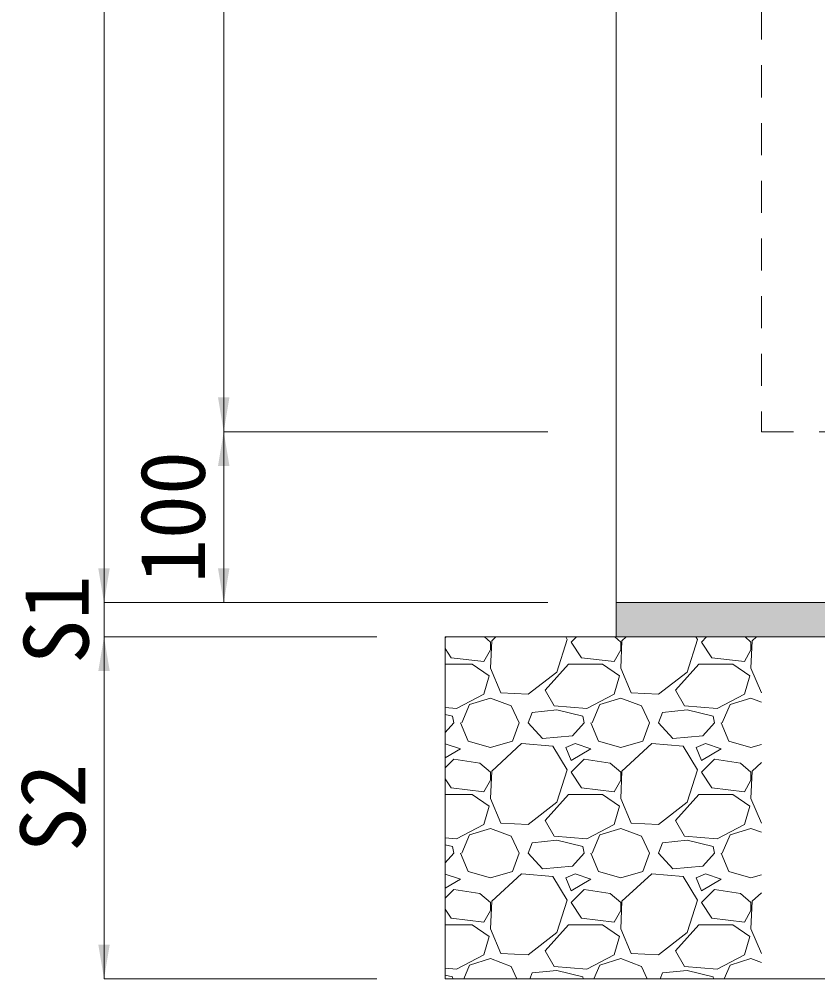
# Model space of a CAD drawing. Units: millimetres at full size; details may follow other scales. Extents: x 87398 to 114821, y -118528 to -105583.
# Drawn here: x 99098 to 99565, y -109270 to -108708 of the extents above; entities that cross this region are included whole.
import ezdxf
from ezdxf.enums import TextEntityAlignment as Align

# ---------------------------------------------------------------- set-up
doc = ezdxf.new("R2010")
doc.units = ezdxf.units.MM
doc.header["$LTSCALE"] = 25
doc.linetypes.add('USER3', pattern=[1.35, 0.75, -0.6])
for name, color, linetype, lineweight in [('ハッチング', 7, 'Continuous', 5), ('基礎', 3, 'Continuous', 13), ('寸法線', 7, 'Continuous', 13), ('本体', 2, 'Continuous', 9)]:
    doc.layers.add(name, color=color, linetype=linetype, lineweight=lineweight)
doc.styles.add('ＭＳ ゴシック', font='')
doc.styles.get('ＭＳ ゴシック').set_extended_font_data('MS Gothic')

# ---------------------------------------------------------------- blocks, each defined once
blk = doc.blocks.new('filled_arrow')
at = {"color": 0, "linetype": 'Continuous', "lineweight": -2}
blk.add_solid([(7.5, 1.25), (0, 0), (7.5, -1.25)], dxfattribs=at)

msp = doc.modelspace()

# ---------------------------------------------------------------- hatches: boundary and pattern name
at = {"layer": 'ハッチング'}
msp.add_hatch(color=256, dxfattribs=at).paths.add_polyline_path([(99916.7, -109069.55), (99916.7, -109049.55), (99446.7, -109049.55), (99446.7, -109069.55)])

# ---------------------------------------------------------------- linework, layer by layer
for p, q in [((99347.19, -109069.55), (99346.7, -109070.04)), ((99373.11, -109072.59), (99369.64, -109069.55)), ((99373.87, -109071.82), (99373.11, -109087.83)), ((99376.36, -109069.55), (99373.87, -109071.82)), ((99411.97, -109090.11), (99418.07, -109071.06)), ((99418.07, -109071.06), (99417.14, -109069.55)), ((99423.39, -109069.55), (99420.35, -109072.59)), ((99449.31, -109072.59), (99445.84, -109069.55)), ((99450.07, -109071.82), (99449.31, -109087.83)), ((99452.56, -109069.55), (99450.07, -109071.82)), ((99488.17, -109090.11), (99494.27, -109071.06)), ((99494.27, -109071.06), (99493.34, -109069.55)), ((99499.59, -109069.55), (99496.55, -109072.59)), ((99525.51, -109072.59), (99522.04, -109069.55)), ((99526.27, -109071.82), (99525.51, -109087.83)), ((99528.76, -109069.55), (99526.27, -109071.82)), ((99346.7, -109076.41), (99350.25, -109081.73)), ((99369.3, -109084.02), (99373.11, -109077.16)), ((99373.11, -109077.16), (99373.11, -109072.59)), ((99420.35, -109072.59), (99426.45, -109081.73)), ((99445.5, -109084.02), (99449.31, -109077.16)), ((99449.31, -109077.16), (99449.31, -109072.59)), ((99496.55, -109072.59), (99502.65, -109081.73)), ((99521.7, -109084.02), (99525.51, -109077.16)), ((99525.51, -109077.16), (99525.51, -109072.59)), ((99350.25, -109081.73), (99369.3, -109084.02)), ((99426.45, -109081.73), (99445.5, -109084.02)), ((99502.65, -109081.73), (99521.7, -109084.02)), ((99346.7, -109085.54), (99362.44, -109085.54)), ((99362.44, -109085.54), (99372.35, -109092.4)), ((99373.11, -109087.83), (99379.2, -109102.3)), ((99405.11, -109100.78), (99418.83, -109085.54)), ((99418.83, -109085.54), (99438.64, -109085.54)), ((99438.64, -109085.54), (99448.55, -109092.4)), ((99449.31, -109087.83), (99455.4, -109102.3)), ((99481.31, -109100.78), (99495.03, -109085.54)), ((99495.03, -109085.54), (99514.84, -109085.54)), ((99514.84, -109085.54), (99524.75, -109092.4)), ((99525.51, -109087.83), (99531.6, -109102.3)), ((99372.35, -109092.4), (99369.3, -109103.07)), ((99395.21, -109103.07), (99411.97, -109090.11)), ((99448.55, -109092.4), (99445.5, -109103.07)), ((99471.41, -109103.07), (99488.17, -109090.11)), ((99524.75, -109092.4), (99521.7, -109103.07)), ((99369.3, -109103.07), (99353.3, -109111.45)), ((99360.92, -109109.16), (99373.11, -109105.35)), ((99373.11, -109105.35), (99385.3, -109109.92)), ((99379.2, -109102.3), (99395.21, -109103.07)), ((99410.45, -109109.92), (99405.11, -109100.78)), ((99445.5, -109103.07), (99429.5, -109111.45)), ((99437.12, -109109.16), (99449.31, -109105.35)), ((99449.31, -109105.35), (99461.5, -109109.92)), ((99455.4, -109102.3), (99471.41, -109103.07)), ((99486.65, -109109.92), (99481.31, -109100.78)), ((99521.7, -109103.07), (99505.7, -109111.45)), ((99513.32, -109109.16), (99525.51, -109105.35)), ((99525.51, -109105.35), (99531.7, -109107.67)), ((99531.6, -109102.3), (99531.7, -109102.31)), ((99353.3, -109111.45), (99346.7, -109110.92)), ((99356.34, -109119.83), (99360.92, -109109.16)), ((99385.3, -109109.92), (99389.87, -109119.83)), ((99429.5, -109111.45), (99410.45, -109109.92)), ((99432.54, -109119.83), (99437.12, -109109.16)), ((99461.5, -109109.92), (99466.07, -109119.83)), ((99505.7, -109111.45), (99486.65, -109109.92)), ((99508.74, -109119.83), (99513.32, -109109.16)), ((99351.01, -109116.02), (99346.7, -109114.94)), ((99351.77, -109119.83), (99351.01, -109116.02)), ((99395.21, -109119.83), (99397.49, -109113.73)), ((99411.97, -109112.21), (99397.49, -109113.73)), ((99427.21, -109116.02), (99411.97, -109112.21)), ((99427.97, -109119.83), (99427.21, -109116.02)), ((99471.41, -109119.83), (99473.69, -109113.73)), ((99488.17, -109112.21), (99473.69, -109113.73)), ((99503.41, -109116.02), (99488.17, -109112.21)), ((99504.17, -109119.83), (99503.41, -109116.02)), ((99351.77, -109119.83), (99346.7, -109125.47)), ((99355.58, -109119.83), (99360.15, -109130.5)), ((99386.06, -109130.5), (99389.87, -109119.83)), ((99403.59, -109128.97), (99395.21, -109119.83)), ((99427.97, -109119.83), (99421.11, -109127.45)), ((99431.78, -109119.83), (99436.35, -109130.5)), ((99462.26, -109130.5), (99466.07, -109119.83)), ((99479.79, -109128.97), (99471.41, -109119.83)), ((99504.17, -109119.83), (99497.31, -109127.45)), ((99507.98, -109119.83), (99512.55, -109130.5)), ((99421.11, -109127.45), (99403.59, -109128.97)), ((99497.31, -109127.45), (99479.79, -109128.97)), ((99355.58, -109135.07), (99346.7, -109132.11)), ((99360.15, -109130.5), (99373.11, -109134.31)), ((99373.11, -109134.31), (99386.06, -109130.5)), ((99391.39, -109132.02), (99373.87, -109148.02)), ((99409.68, -109133.55), (99391.4, -109132.02)), ((99418.07, -109147.26), (99409.68, -109133.55)), ((99422.64, -109132.02), (99417.3, -109134.31)), ((99431.78, -109135.07), (99422.64, -109132.02)), ((99436.35, -109130.5), (99449.31, -109134.31)), ((99449.31, -109134.31), (99462.26, -109130.5)), ((99467.59, -109132.02), (99450.07, -109148.02)), ((99485.88, -109133.55), (99467.6, -109132.02)), ((99494.27, -109147.26), (99485.88, -109133.55)), ((99498.84, -109132.02), (99493.5, -109134.31)), ((99507.98, -109135.07), (99498.84, -109132.02)), ((99512.55, -109130.5), (99525.51, -109134.31)), ((99525.51, -109134.31), (99531.7, -109132.49)), ((99346.7, -109140.4), (99355.58, -109135.07)), ((99417.3, -109134.31), (99420.35, -109141.93)), ((99420.35, -109141.93), (99431.78, -109135.07)), ((99493.5, -109134.31), (99496.55, -109141.93)), ((99496.55, -109141.93), (99507.98, -109135.07)), ((99351.77, -109141.17), (99346.7, -109146.24)), ((99367.01, -109143.45), (99351.77, -109141.17)), ((99373.11, -109148.79), (99367.01, -109143.45)), ((99427.97, -109141.17), (99420.35, -109148.79)), ((99443.21, -109143.45), (99427.97, -109141.17)), ((99449.31, -109148.79), (99443.21, -109143.45)), ((99504.17, -109141.17), (99496.55, -109148.79)), ((99519.41, -109143.45), (99504.17, -109141.17)), ((99525.51, -109148.79), (99519.41, -109143.45)), ((99531.7, -109143.07), (99526.27, -109148.02)), ((99373.87, -109148.02), (99373.11, -109164.03)), ((99373.11, -109153.36), (99373.11, -109148.79)), ((99411.97, -109166.31), (99418.07, -109147.26)), ((99420.35, -109148.79), (99426.45, -109157.93)), ((99450.07, -109148.02), (99449.31, -109164.03)), ((99449.31, -109153.36), (99449.31, -109148.79)), ((99488.17, -109166.31), (99494.27, -109147.26)), ((99496.55, -109148.79), (99502.65, -109157.93)), ((99526.27, -109148.02), (99525.51, -109164.03)), ((99525.51, -109153.36), (99525.51, -109148.79)), ((99346.7, -109152.61), (99350.25, -109157.93)), ((99369.3, -109160.22), (99373.11, -109153.36)), ((99445.5, -109160.22), (99449.31, -109153.36)), ((99521.7, -109160.22), (99525.51, -109153.36)), ((99346.7, -109161.74), (99362.44, -109161.74)), ((99350.25, -109157.93), (99369.3, -109160.22)), ((99362.44, -109161.74), (99372.35, -109168.6)), ((99405.11, -109176.98), (99418.83, -109161.74)), ((99418.83, -109161.74), (99438.64, -109161.74)), ((99426.45, -109157.93), (99445.5, -109160.22)), ((99438.64, -109161.74), (99448.55, -109168.6)), ((99481.31, -109176.98), (99495.03, -109161.74)), ((99495.03, -109161.74), (99514.84, -109161.74)), ((99502.65, -109157.93), (99521.7, -109160.22)), ((99514.84, -109161.74), (99524.75, -109168.6)), ((99373.11, -109164.03), (99379.2, -109178.5)), ((99395.21, -109179.27), (99411.97, -109166.31)), ((99449.31, -109164.03), (99455.4, -109178.5)), ((99471.41, -109179.27), (99488.17, -109166.31)), ((99525.51, -109164.03), (99531.6, -109178.5)), ((99372.35, -109168.6), (99369.3, -109179.27)), ((99448.55, -109168.6), (99445.5, -109179.27)), ((99524.75, -109168.6), (99521.7, -109179.27)), ((99379.2, -109178.5), (99395.21, -109179.27)), ((99410.45, -109186.12), (99405.11, -109176.98)), ((99455.4, -109178.5), (99471.41, -109179.27)), ((99486.65, -109186.12), (99481.31, -109176.98)), ((99531.6, -109178.5), (99531.7, -109178.51)), ((99369.3, -109179.27), (99353.3, -109187.65)), ((99360.92, -109185.36), (99373.11, -109181.55)), ((99373.11, -109181.55), (99385.3, -109186.12)), ((99445.5, -109179.27), (99429.5, -109187.65)), ((99437.12, -109185.36), (99449.31, -109181.55)), ((99449.31, -109181.55), (99461.5, -109186.12)), ((99521.7, -109179.27), (99505.7, -109187.65)), ((99513.32, -109185.36), (99525.51, -109181.55)), ((99525.51, -109181.55), (99531.7, -109183.87)), ((99353.3, -109187.65), (99346.7, -109187.12)), ((99356.34, -109196.03), (99360.92, -109185.36)), ((99385.3, -109186.12), (99389.87, -109196.03)), ((99395.21, -109196.03), (99397.49, -109189.93)), ((99411.97, -109188.41), (99397.49, -109189.93)), ((99429.5, -109187.65), (99410.45, -109186.12)), ((99427.21, -109192.22), (99411.97, -109188.41)), ((99432.54, -109196.03), (99437.12, -109185.36)), ((99461.5, -109186.12), (99466.07, -109196.03)), ((99471.41, -109196.03), (99473.69, -109189.93)), ((99488.17, -109188.41), (99473.69, -109189.93)), ((99505.7, -109187.65), (99486.65, -109186.12)), ((99503.41, -109192.22), (99488.17, -109188.41)), ((99508.74, -109196.03), (99513.32, -109185.36)), ((99351.01, -109192.22), (99346.7, -109191.14)), ((99351.77, -109196.03), (99351.01, -109192.22)), ((99427.97, -109196.03), (99427.21, -109192.22)), ((99504.17, -109196.03), (99503.41, -109192.22)), ((99351.77, -109196.03), (99346.7, -109201.67)), ((99355.58, -109196.03), (99360.15, -109206.7)), ((99386.06, -109206.7), (99389.87, -109196.03)), ((99403.59, -109205.17), (99395.21, -109196.03)), ((99427.97, -109196.03), (99421.11, -109203.65)), ((99431.78, -109196.03), (99436.35, -109206.7)), ((99462.26, -109206.7), (99466.07, -109196.03)), ((99479.79, -109205.17), (99471.41, -109196.03)), ((99504.17, -109196.03), (99497.31, -109203.65)), ((99507.98, -109196.03), (99512.55, -109206.7)), ((99360.15, -109206.7), (99373.11, -109210.51)), ((99373.11, -109210.51), (99386.06, -109206.7)), ((99421.11, -109203.65), (99403.59, -109205.17)), ((99436.35, -109206.7), (99449.31, -109210.51)), ((99449.31, -109210.51), (99462.26, -109206.7)), ((99497.31, -109203.65), (99479.79, -109205.17)), ((99512.55, -109206.7), (99525.51, -109210.51)), ((99355.58, -109211.27), (99346.7, -109208.31)), ((99346.7, -109216.6), (99355.58, -109211.27)), ((99391.39, -109208.22), (99373.87, -109224.22)), ((99409.68, -109209.75), (99391.4, -109208.22)), ((99418.07, -109223.46), (99409.68, -109209.75)), ((99422.64, -109208.22), (99417.3, -109210.51)), ((99417.3, -109210.51), (99420.35, -109218.13)), ((99420.35, -109218.13), (99431.78, -109211.27)), ((99431.78, -109211.27), (99422.64, -109208.22)), ((99467.59, -109208.22), (99450.07, -109224.22)), ((99485.88, -109209.75), (99467.6, -109208.22)), ((99494.27, -109223.46), (99485.88, -109209.75)), ((99498.84, -109208.22), (99493.5, -109210.51)), ((99493.5, -109210.51), (99496.55, -109218.13)), ((99496.55, -109218.13), (99507.98, -109211.27)), ((99507.98, -109211.27), (99498.84, -109208.22)), ((99525.51, -109210.51), (99531.7, -109208.69)), ((99351.77, -109217.37), (99346.7, -109222.44)), ((99367.01, -109219.65), (99351.77, -109217.37)), ((99427.97, -109217.37), (99420.35, -109224.99)), ((99443.21, -109219.65), (99427.97, -109217.37)), ((99504.17, -109217.37), (99496.55, -109224.99)), ((99519.41, -109219.65), (99504.17, -109217.37)), ((99373.11, -109224.99), (99367.01, -109219.65)), ((99411.97, -109242.51), (99418.07, -109223.46)), ((99449.31, -109224.99), (99443.21, -109219.65)), ((99488.17, -109242.51), (99494.27, -109223.46)), ((99525.51, -109224.99), (99519.41, -109219.65)), ((99531.7, -109219.27), (99526.27, -109224.22)), ((99346.7, -109228.81), (99350.25, -109234.13)), ((99373.87, -109224.22), (99373.11, -109240.23)), ((99373.11, -109229.56), (99373.11, -109224.99)), ((99420.35, -109224.99), (99426.45, -109234.13)), ((99450.07, -109224.22), (99449.31, -109240.23)), ((99449.31, -109229.56), (99449.31, -109224.99)), ((99496.55, -109224.99), (99502.65, -109234.13)), ((99526.27, -109224.22), (99525.51, -109240.23)), ((99525.51, -109229.56), (99525.51, -109224.99)), ((99350.25, -109234.13), (99369.3, -109236.42)), ((99369.3, -109236.42), (99373.11, -109229.56)), ((99426.45, -109234.13), (99445.5, -109236.42)), ((99445.5, -109236.42), (99449.31, -109229.56)), ((99502.65, -109234.13), (99521.7, -109236.42)), ((99521.7, -109236.42), (99525.51, -109229.56)), ((99346.7, -109237.94), (99362.44, -109237.94)), ((99362.44, -109237.94), (99372.35, -109244.8)), ((99373.11, -109240.23), (99379.2, -109254.7)), ((99405.11, -109253.18), (99418.83, -109237.94)), ((99418.83, -109237.94), (99438.64, -109237.94)), ((99438.64, -109237.94), (99448.55, -109244.8)), ((99449.31, -109240.23), (99455.4, -109254.7)), ((99481.31, -109253.18), (99495.03, -109237.94)), ((99495.03, -109237.94), (99514.84, -109237.94)), ((99514.84, -109237.94), (99524.75, -109244.8)), ((99525.51, -109240.23), (99531.6, -109254.7)), ((99372.35, -109244.8), (99369.3, -109255.47)), ((99395.21, -109255.47), (99411.97, -109242.51)), ((99448.55, -109244.8), (99445.5, -109255.47)), ((99471.41, -109255.47), (99488.17, -109242.51)), ((99524.75, -109244.8), (99521.7, -109255.47)), ((99369.3, -109255.47), (99353.3, -109263.85)), ((99379.2, -109254.7), (99395.21, -109255.47)), ((99410.45, -109262.32), (99405.11, -109253.18)), ((99445.5, -109255.47), (99429.5, -109263.85)), ((99455.4, -109254.7), (99471.41, -109255.47)), ((99486.65, -109262.32), (99481.31, -109253.18)), ((99521.7, -109255.47), (99505.7, -109263.85)), ((99531.6, -109254.7), (99531.7, -109254.71)), ((99357.49, -109269.55), (99360.92, -109261.56)), ((99360.92, -109261.56), (99373.11, -109257.75)), ((99373.11, -109257.75), (99385.3, -109262.32)), ((99385.3, -109262.32), (99388.63, -109269.55)), ((99429.5, -109263.85), (99410.45, -109262.32)), ((99433.69, -109269.55), (99437.12, -109261.56)), ((99437.12, -109261.56), (99449.31, -109257.75)), ((99449.31, -109257.75), (99461.5, -109262.32)), ((99461.5, -109262.32), (99464.83, -109269.55)), ((99505.7, -109263.85), (99486.65, -109262.32)), ((99509.89, -109269.55), (99513.32, -109261.56)), ((99513.32, -109261.56), (99525.51, -109257.75)), ((99525.51, -109257.75), (99531.7, -109260.07)), ((99353.3, -109263.85), (99346.7, -109263.32)), ((99351.01, -109268.42), (99346.7, -109267.34)), ((99351.23, -109269.55), (99351.01, -109268.42)), ((99396.21, -109269.55), (99397.49, -109266.13)), ((99411.97, -109264.61), (99397.49, -109266.13)), ((99427.21, -109268.42), (99411.97, -109264.61)), ((99427.43, -109269.55), (99427.21, -109268.42)), ((99472.41, -109269.55), (99473.69, -109266.13)), ((99488.17, -109264.61), (99473.69, -109266.13)), ((99503.41, -109268.42), (99488.17, -109264.61)), ((99503.63, -109269.55), (99503.41, -109268.42))]:
    msp.add_line(p, q, dxfattribs=at)
at = {"layer": '基礎'}
for p, q in [((99446.7, -109049.55), (99446.7, -109069.55)), ((99346.7, -109069.55), (100016.7, -109069.55)), ((99346.7, -109069.55), (99346.7, -109269.55)), ((99346.7, -109269.55), (100016.7, -109269.55))]:
    msp.add_line(p, q, dxfattribs=at)
at = {"layer": '寸法線'}
for p, q in [((99147.14, -108299.55), (99147.14, -109049.55)), ((99217.14, -108299.55), (99217.14, -108949.55)), ((99217.14, -108949.55), (99217.14, -109049.55)), ((99406.7, -108949.55), (99217.14, -108949.55)), ((99406.7, -108949.55), (99217.14, -108949.55)), ((99147.14, -109009.55), (99147.14, -109109.55)), ((99406.7, -109049.55), (99147.14, -109049.55)), ((99406.7, -109049.55), (99147.14, -109049.55)), ((99406.7, -109049.55), (99217.14, -109049.55)), ((99306.7, -109069.55), (99147.14, -109069.55)), ((99147.14, -109069.55), (99147.14, -109269.55)), ((99306.7, -109069.55), (99147.14, -109069.55)), ((99306.7, -109269.55), (99147.14, -109269.55))]:
    msp.add_line(p, q, dxfattribs=at)
at = {"layer": '本体', "lineweight": 20}
for p, q in [((99446.7, -107599.55), (99446.7, -109049.55)), ((99446.7, -109049.55), (99916.7, -109049.55))]:
    msp.add_line(p, q, dxfattribs=at)
at = {"layer": '本体', "linetype": 'USER3'}
for p, q in [((99531.7, -108229.03), (99531.7, -108949.55)), ((99531.7, -108949.55), (99831.7, -108949.55))]:
    msp.add_line(p, q, dxfattribs=at)

# ---------------------------------------------------------------- block references
at = {"layer": '寸法線', "xscale": 2.67, "yscale": 2.67}
for p, rotation in [((99217.14, -108949.55), 90), ((99217.14, -108949.55), 270), ((99147.14, -109049.55), 90), ((99147.14, -109049.55), 90), ((99217.14, -109049.55), 90), ((99147.14, -109069.55), 270), ((99147.14, -109069.55), 270), ((99147.14, -109269.55), 90)]:
    msp.add_blockref('filled_arrow', p, dxfattribs=dict(at, rotation=rotation))

# ---------------------------------------------------------------- texts
at = {"layer": '寸法線', "style": 'ＭＳ ゴシック'}
for s, p in [('100', (99187.14, -108999.55)), ('S1', (99119.14, -109059.55)), ('S2', (99117.14, -109169.55))]:
    msp.add_text(s, height=37.98, rotation=90, dxfattribs=at).set_placement(p, align=Align.MIDDLE_CENTER)

doc.saveas('drawing.dxf')
